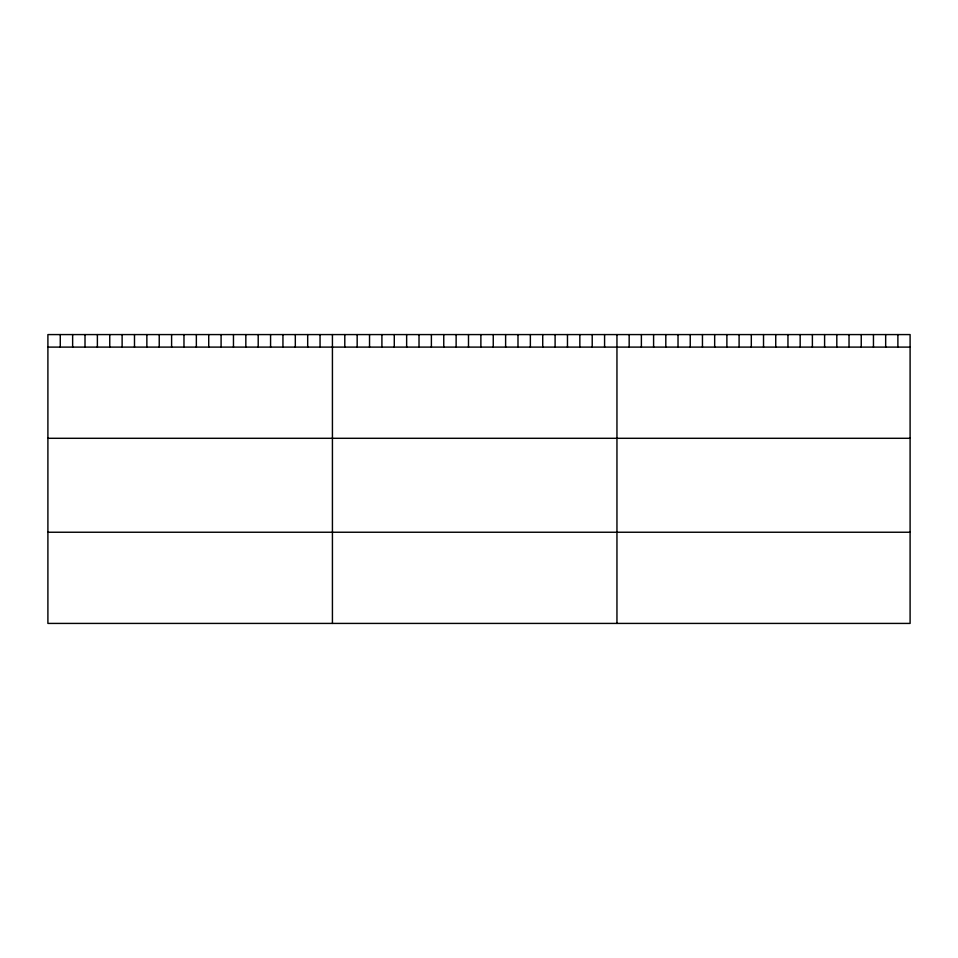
<?xml version="1.0" encoding="UTF-8"?>
<svg xmlns="http://www.w3.org/2000/svg" width="958" height="958" viewBox="0 0 958 958"><rect width="100%" height="100%" fill="white"/><g stroke="black" fill="none" stroke-linecap="round" stroke-linejoin="round"><path stroke-width="1.44" d="M910.1 347.107L910.1 623.418L47.9 623.418L47.9 334.581L910.1 334.581L910.1 347.107L47.9 347.107M47.9 438.297L910.1 438.297M47.9 532.241L910.1 532.241M897.885 334.581L897.885 347.107M885.671 334.581L885.671 347.107M873.457 334.581L873.457 347.107M861.242 334.581L861.242 347.107M849.028 334.581L849.028 347.107M836.813 334.581L836.813 347.107M824.599 334.581L824.599 347.107M812.384 334.581L812.384 347.107M800.17 334.581L800.17 347.107M787.955 334.581L787.955 347.107M775.74 334.581L775.74 347.107M763.526 334.581L763.526 347.107M751.312 334.581L751.312 347.107M739.097 334.581L739.097 347.107M726.883 334.581L726.883 347.107M714.668 334.581L714.668 347.107M702.454 334.581L702.454 347.107M690.239 334.581L690.239 347.107M678.025 334.581L678.025 347.107M665.81 334.581L665.81 347.107M653.595 334.581L653.595 347.107M641.381 334.581L641.381 347.107M629.166 334.581L629.166 347.107M616.952 334.581L616.952 623.418M604.582 334.581L604.582 347.107M592.212 334.581L592.212 347.107M579.841 334.581L579.841 347.107M567.471 334.581L567.471 347.107M555.101 334.581L555.101 347.107M542.731 334.581L542.731 347.107M530.361 334.581L530.361 347.107M517.991 334.581L517.991 347.107M505.62 334.581L505.62 347.107M493.25 334.581L493.25 347.107M480.88 334.581L480.88 347.107M468.498 334.581L468.498 347.107M456.128 334.581L456.128 347.107M443.758 334.581L443.758 347.107M431.387 334.581L431.387 347.107M419.017 334.581L419.017 347.107M406.647 334.581L406.647 347.107M394.277 334.581L394.277 347.107M381.907 334.581L381.907 347.107M369.537 334.581L369.537 347.107M357.166 334.581L357.166 347.107M344.796 334.581L344.796 347.107M332.426 334.581L332.426 623.418M320.056 334.581L320.056 347.107M307.686 334.581L307.686 347.107M295.315 334.581L295.315 347.107M282.945 334.581L282.945 347.107M270.575 334.581L270.575 347.107M258.205 334.581L258.205 347.107M245.835 334.581L245.835 347.107M233.465 334.581L233.465 347.107M221.094 334.581L221.094 347.107M208.724 334.581L208.724 347.107M196.354 334.581L196.354 347.107M183.972 334.581L183.972 347.107M171.602 334.581L171.602 347.107M159.232 334.581L159.232 347.107M146.861 334.581L146.861 347.107M134.491 334.581L134.491 347.107M122.121 334.581L122.121 347.107M109.751 334.581L109.751 347.107M97.381 334.581L97.381 347.107M85.011 334.581L85.011 347.107M72.64 334.581L72.64 347.107M60.27 334.581L60.27 347.107"/></g></svg>
